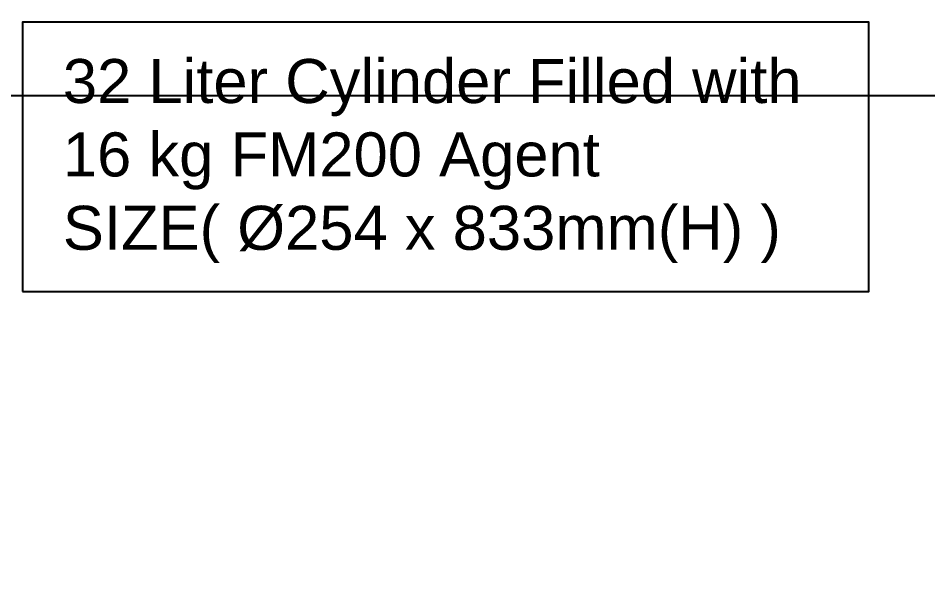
# Model space of a CAD drawing. Header units: millimetres. Extents: x -20146070 to 165023, y -3349561 to 35447.
# Drawn here: x -365475 to -362119, y -19394 to -17339 of the extents above; entities that cross this region are included whole.
import ezdxf
from ezdxf import colors
from ezdxf.entities.mleader import LeaderData, LeaderLine
from ezdxf.math import Vec2, Vec3

# ---------------------------------------------------------------- set-up
doc = ezdxf.new("R2010")
doc.units = ezdxf.units.MM
doc.header["$LTSCALE"] = 50
doc.linetypes.add('CONTINOUS', pattern=[0])
for name, color, linetype in [('M_FIREALAM-_E-', 10, 'Continuous'), ('M_FM 200 Cylinder', 1, 'Continuous'), ('NW_GRID LINE', 8, 'Continuous'), ('PIPING', 141, 'Continuous')]:
    doc.layers.add(name, color=color, linetype=linetype)
doc.styles.add('RomanS', font='romans__.ttf', dxfattribs={"width": 0.75, "height": 40})

# ---------------------------------------------------------------- blocks, each defined once
blk = doc.blocks.new('SMOKE')
at = {"color": 7, "linetype": 'CONTINOUS'}
ml = blk.add_multileader_mtext('Standard', dxfattribs=at)
ml.set_content('{\\fArial|b0|i0|c0|p34;S}', color=7, style='RomanS')
ml.set_leader_properties(color=10)
ml.build(insert=Vec2(0, 0))
ml.multileader.update_dxf_attribs({"dogleg_length": 3.34, "arrow_head_size": 171.1, "scale": 50})
ctx = ml.context
ctx.base_point, ctx.scale, ctx.char_height, ctx.arrow_head_size, ctx.landing_gap_size, ctx.plane_origin = Vec3(10040458.9, 1663039.1), 50, 256.669, 171.1, 171.1, Vec3(10036247.2, 1658323.4)
notes = []
notes.append((ctx, [(0, (0, 0, 0), (0, 0), (1, 0), 1, [])]))
ctx.mtext.insert, ctx.mtext.flow_direction = Vec3(10040630, 1663169.6), 5
for ctx, leaders in notes:
    for number, flags, end, landing, length, lines in leaders:
        leader = LeaderData()
        leader.index, (leader.has_last_leader_line, leader.has_dogleg_vector, leader.attachment_direction) = number, flags
        leader.last_leader_point, leader.dogleg_vector, leader.dogleg_length = Vec3(end), Vec3(landing), length
        for number, points, colour, breaks in lines:
            line = LeaderLine()
            line.index, line.vertices, line.color, line.breaks = number, Vec3.list(points), colors.encode_raw_color(colour), breaks
            leader.lines.append(line)
        ctx.leaders.append(leader)

msp = doc.modelspace()

# ---------------------------------------------------------------- linework, layer by layer
at = {"layer": 'NW_GRID LINE'}
msp.add_line((-370177.9, -17624.7), (-351318, -17624.7), dxfattribs=at)
at = {"layer": 'PIPING', "color": 143, "true_color": 0x7aafdf}
msp.add_lwpolyline([(-365459.3, -18348.4), (-362337.1, -18348.4), (-362337.1, -17353.7), (-365459.3, -17353.7)], close=True, dxfattribs=at)

# ---------------------------------------------------------------- block references
at = {"layer": 'M_FIREALAM-_E-'}
for p, xscale, yscale, zscale in [((-13215027, -2136319.2), 1.28, 1.28, 1.28), ((-12842896.3, -2136319.2), 1.28, 1.28, 1.28), ((-13209527.3, -2137019.4), 1.28, 1.28, 1.28), ((-12837356.5, -2137100.4), 1.28, 1.28, 1.28), ((-13215027, -2138819.2), 1.28, 1.28, 1.28), ((-12842882.2, -2139119.2), 1.28, 1.28, 1.28), ((-12837356.5, -2141062.9), 1.28, 1.28, 1.28), ((-13209538.6, -2141143.9), 1.28, 1.28, 1.28), ((-13216376.9, -2141531.7), 1.28, 1.28, 1.28), ((-13213677.1, -2141531.7), 1.28, 1.28, 1.28), ((-12844197.6, -2141531.7), 1.28, 1.28, 1.28), ((-12841946.4, -2141531.7), 1.28, 1.28, 1.28), ((-10646155.8, -1718610.1), 1.024, 1.024, 1.024), ((-10273997.7, -1718610.1), 1.024, 1.024, 1.024), ((-10644656.4, -1718640.4), 1.024, 1.024, 1.024), ((-10272498.3, -1718640.4), 1.024, 1.024, 1.024), ((-13016264.7, -2148128.1), 1.28, 1.28, 1.28)]:
    msp.add_blockref('SMOKE', p, dxfattribs=dict(at, xscale=xscale, yscale=yscale, zscale=zscale))

# ---------------------------------------------------------------- texts
at = {"layer": 'M_FM 200 Cylinder', "color": 0, "lineweight": -3, "ltscale": 300, "insert": (-365309.8, -17489.9), "char_height": 162.498, "attachment_point": 1}
msp.add_mtext_dynamic_manual_height_columns('{\\fArial|b0|i0|c0|p34;32 Liter Cylinder Filled with 16 kg FM200 Agent\\PSIZE( %%C254 x 833mm(H) )}', width=2943.049, gutter_width=1160.7, heights=[0], dxfattribs=at)

doc.saveas('drawing.dxf')
